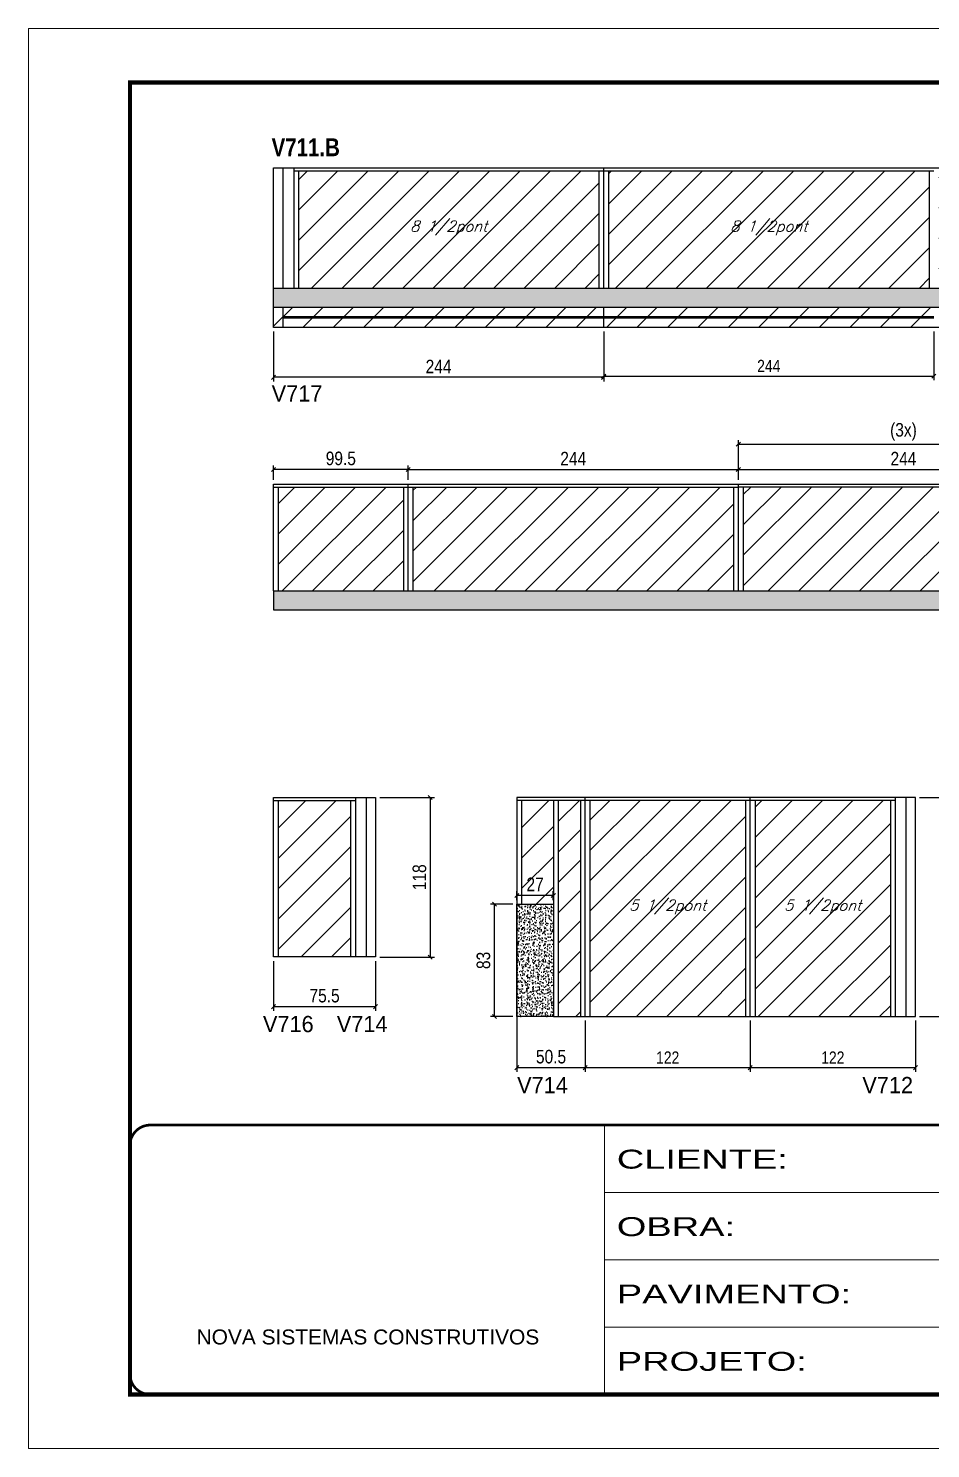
# Model space of a CAD drawing. Extents: x 13154 to 22413, y 1253 to 30260.
# Drawn here: x 13154 to 13821, y 24225 to 25275 of the extents above; entities that cross this region are included whole.
import ezdxf

# ---------------------------------------------------------------- set-up
doc = ezdxf.new("R2010")
doc.units = 0
doc.linetypes.add('CONTINUO', pattern=[0])
doc.linetypes.add('DASHED', pattern=[0.75, 0.5, -0.25])
for name, color, linetype in [('5', 5, 'Continuous'), ('COTA', 241, 'Continuous'), ('NOMENCLATURA', 7, 'Continuous'), ('Painéis', 200, 'Continuous'), ('SARR_2.2x7', 40, 'Continuous'), ('SARR_3.5x7', 81, 'Continuous'), ('texto', 7, 'Continuous')]:
    doc.layers.add(name, color=color, linetype=linetype)
for name, color, linetype, lineweight in [('Folhas', 255, 'Continuous', 9), ('Hachura', 251, 'Continuous', 9), ('SARRAFO DE PRESSAO', 251, 'DASHED', 9)]:
    doc.layers.add(name, color=color, linetype=linetype, lineweight=lineweight)
doc.styles.add('ARIAL', font='arial.ttf')
doc.styles.add('COTA TECNICA', font='techl___.ttf', dxfattribs={"height": 10})
doc.styles.add('COTA TECNICA-50', font='techl___.ttf', dxfattribs={"height": 9})
doc.styles.add('Romans', font='romans.shx')
doc.styles.add('ROMAS860', font='ROMAS860.SHX')
doc.styles.add('TECNICA', font='techb___.ttf', dxfattribs={"height": 10})
doc.styles.add('Tecnologia', font='')
doc.styles.get('Tecnologia').set_extended_font_data('Forgotten Futurist')
doc.dimstyles.new('COTA PAINEL-50', dxfattribs={"dimtxt": 9, "dimasz": 3, "dimexe": 3, "dimexo": 3, "dimgap": 3, "dimtad": 1, "dimdec": 1, "dimzin": 12, "dimdsep": 46, "dimtxsty": 'COTA TECNICA-50', "dimblk1": 'OBLIQUE', "dimblk2": 'OBLIQUE', "dimsah": 1, "dimcen": 0.9, "dimclrd": 4, "dimclre": 4, "dimclrt": 240, "dimadec": 1, "dimazin": 3, "dimtfac": 1, "dimtdec": 1, "dimtmove": 0, "dimatfit": 3, "dimfxl": 1, "dimtolj": 1, "dimtzin": 12, "dimarcsym": 0})
doc.dimstyles.new('PAINEL', dxfattribs={"dimtxt": 10, "dimasz": 3, "dimexe": 3, "dimexo": 3, "dimgap": 3, "dimtad": 1, "dimdec": 1, "dimzin": 12, "dimdsep": 46, "dimtxsty": 'COTA TECNICA', "dimblk1": 'OBLIQUE', "dimblk2": 'OBLIQUE', "dimsah": 1, "dimcen": 0.9, "dimclrd": 4, "dimclre": 4, "dimclrt": 240, "dimadec": 1, "dimazin": 3, "dimtfac": 1, "dimtdec": 1, "dimtmove": 0, "dimatfit": 3, "dimfxl": 1, "dimtolj": 1, "dimtzin": 12, "dimarcsym": 0})

# ---------------------------------------------------------------- blocks, each defined once
blk = doc.blocks.new('9999999999')
at = {"color": 30, "linetype": 'CONTINUO'}
for p, q in [((98564.6, 34230.2), (98564.6, 34429.4)), ((98564.6, 34379.6), (99584, 34379.6)), ((98564.6, 34329.8), (99488, 34329.8)), ((98564.6, 34280), (99488, 34280))]:
    blk.add_line(p, q, dxfattribs=at)
at = {"color": 30, "linetype": 'CONTINUO', "const_width": 2}
blk.add_lwpolyline([(99584, 34230.2), (99584, 34414.4, 0.414214), (99569, 34429.4), (98229, 34429.4, 0.414214), (98214, 34414.4), (98214, 34245.2, 0.414214), (98229, 34230.2), (99584, 34230.2)], format="xyb", dxfattribs=at)
at = {"layer": 'Folhas'}
blk.add_lwpolyline([(98139, 34190.2), (99624, 34190.2), (99624, 35240.2), (98139, 35240.2)], close=True, dxfattribs=at)
at = {"layer": 'Folhas', "color": 30, "const_width": 3}
blk.add_lwpolyline([(98214, 34230.2), (99584, 34230.2), (99584, 35200.2), (98214, 35200.2)], close=True, dxfattribs=at)
at = {"color": 7, "linetype": 'Continuous', "ltscale": 5, "style": 'ARIAL'}
blk.add_text('NOVA SISTEMAS CONSTRUTIVOS', height=11.059, dxfattribs=at).set_placement((98263.2, 34267.2))
at = {"layer": 'Folhas', "color": 7, "style": 'Tecnologia', "width": 1.5}
for s, p in [('CLIENTE:', (98573.7, 34397.2)), ('OBRA:', (98573.7, 34347.3)), ('PAVIMENTO:', (98573.7, 34297.5)), ('PROJETO:', (98573.7, 34247.7))]:
    blk.add_text(s, height=14, dxfattribs=at).set_placement(p)
blk = doc.blocks.new('_Oblique')
at = {"color": 0, "linetype": 'ByBlock', "lineweight": -2}
blk.add_line((-0.5, -0.5), (0.5, 0.5), dxfattribs=at)
blk = doc.blocks.new('*D320')
at = {"layer": 'COTA', "color": 4, "linetype": 'ByBlock', "lineweight": -2, "transparency": 16777216}
for p, q in [((13579.4, 25050.9), (13579.4, 25014.8)), ((13823.4, 25050.9), (13823.4, 25014.8)), ((13579.4, 25017.8), (13823.4, 25017.8))]:
    blk.add_line(p, q, dxfattribs=at)
at = {"layer": 'Defpoints', "color": 0, "linetype": 'ByBlock', "transparency": 16777216}
for p in [(13579.4, 25053.9), (13823.4, 25053.9), (13823.4, 25017.8)]:
    blk.add_point(p, dxfattribs=at)
at = {"layer": 'COTA', "color": 4, "linetype": 'ByBlock', "lineweight": -2, "transparency": 16777216, "xscale": 3, "yscale": 3, "zscale": 3, "rotation": 180}
blk.add_blockref('_Oblique', (13579.4, 25017.8), dxfattribs=at)
at = {"layer": 'COTA', "color": 4, "linetype": 'ByBlock', "lineweight": -2, "transparency": 16777216, "xscale": 3, "yscale": 3, "zscale": 3}
blk.add_blockref('_Oblique', (13823.4, 25017.8), dxfattribs=at)
at = {"layer": 'COTA', "color": 240, "linetype": 'ByBlock', "transparency": 16777216, "insert": (13701.4, 25025.3), "char_height": 9, "attachment_point": 5, "style": 'COTA TECNICA-50'}
blk.add_mtext('\\A1;244', dxfattribs=at)
blk = doc.blocks.new('*D321')
at = {"layer": 'COTA', "color": 4, "linetype": 'ByBlock', "lineweight": -2, "transparency": 16777216}
for p, q in [((13335.4, 25050.9), (13335.4, 25013.9)), ((13579.4, 25050.9), (13579.4, 25013.9)), ((13579.4, 25016.9), (13335.4, 25016.9))]:
    blk.add_line(p, q, dxfattribs=at)
at = {"layer": 'Defpoints', "color": 0, "linetype": 'ByBlock', "transparency": 16777216}
for p in [(13335.4, 25053.9), (13579.4, 25053.9), (13335.4, 25016.9)]:
    blk.add_point(p, dxfattribs=at)
at = {"layer": 'COTA', "color": 4, "linetype": 'ByBlock', "lineweight": -2, "transparency": 16777216, "xscale": 3, "yscale": 3, "zscale": 3, "rotation": 180}
blk.add_blockref('_Oblique', (13335.4, 25016.9), dxfattribs=at)
at = {"layer": 'COTA', "color": 4, "linetype": 'ByBlock', "lineweight": -2, "transparency": 16777216, "xscale": 3, "yscale": 3, "zscale": 3}
blk.add_blockref('_Oblique', (13579.4, 25016.9), dxfattribs=at)
at = {"layer": 'COTA', "color": 240, "linetype": 'ByBlock', "transparency": 16777216, "insert": (13457.4, 25024.9), "char_height": 10, "attachment_point": 5, "style": 'COTA TECNICA'}
blk.add_mtext('\\A1;244', dxfattribs=at)
blk = doc.blocks.new('*D331')
at = {"layer": 'COTA', "color": 4, "lineweight": -2, "transparency": 16777216}
for p, q in [((13335.4, 24585.3), (13335.4, 24548.6)), ((13410.9, 24585.3), (13410.9, 24548.6)), ((13410.9, 24551.6), (13335.4, 24551.6))]:
    blk.add_line(p, q, dxfattribs=at)
at = {"layer": 'Defpoints', "color": 0, "transparency": 16777216}
for p in [(13335.4, 24588.3), (13410.9, 24588.3), (13335.4, 24551.6)]:
    blk.add_point(p, dxfattribs=at)
at = {"layer": 'COTA', "color": 4, "lineweight": -2, "transparency": 16777216, "xscale": 3, "yscale": 3, "zscale": 3, "rotation": 180}
blk.add_blockref('_Oblique', (13335.4, 24551.6), dxfattribs=at)
at = {"layer": 'COTA', "color": 4, "lineweight": -2, "transparency": 16777216, "xscale": 3, "yscale": 3, "zscale": 3}
blk.add_blockref('_Oblique', (13410.9, 24551.6), dxfattribs=at)
at = {"layer": 'COTA', "color": 240, "transparency": 16777216, "insert": (13373.2, 24559.7), "char_height": 10, "attachment_point": 5, "style": 'COTA TECNICA'}
blk.add_mtext('\\A1;75.5', dxfattribs=at)
blk = doc.blocks.new('*D330')
at = {"layer": 'COTA', "color": 4, "lineweight": -2, "transparency": 16777216}
for p, q in [((13413.9, 24706.3), (13454.3, 24706.3)), ((13451.3, 24706.3), (13451.3, 24588.3)), ((13413.9, 24588.3), (13454.3, 24588.3))]:
    blk.add_line(p, q, dxfattribs=at)
at = {"layer": 'Defpoints', "color": 0, "transparency": 16777216}
for p in [(13410.9, 24706.3), (13410.9, 24588.3), (13451.3, 24588.3)]:
    blk.add_point(p, dxfattribs=at)
at = {"layer": 'COTA', "color": 4, "lineweight": -2, "transparency": 16777216, "xscale": 3, "yscale": 3, "zscale": 3}
for p, rotation in [((13451.3, 24706.3), 90), ((13451.3, 24588.3), 270)]:
    blk.add_blockref('_Oblique', p, dxfattribs=dict(at, rotation=rotation))
at = {"layer": 'COTA', "color": 240, "transparency": 16777216, "insert": (13443.3, 24647.3), "char_height": 10, "attachment_point": 5, "rotation": 90, "style": 'COTA TECNICA'}
blk.add_mtext('\\A1;118', dxfattribs=at)
blk = doc.blocks.new('*D332')
at = {"layer": 'COTA', "color": 4, "linetype": 'ByBlock', "lineweight": -2, "transparency": 16777216}
for p, q in [((13687.7, 24541.3), (13687.7, 24503.5)), ((13809.7, 24541.3), (13809.7, 24503.5)), ((13809.7, 24506.5), (13687.7, 24506.5))]:
    blk.add_line(p, q, dxfattribs=at)
at = {"layer": 'Defpoints', "color": 0, "linetype": 'ByBlock', "transparency": 16777216}
for p in [(13687.7, 24544.3), (13809.7, 24544.3), (13687.7, 24506.5)]:
    blk.add_point(p, dxfattribs=at)
at = {"layer": 'COTA', "color": 4, "linetype": 'ByBlock', "lineweight": -2, "transparency": 16777216, "xscale": 3, "yscale": 3, "zscale": 3, "rotation": 180}
blk.add_blockref('_Oblique', (13687.7, 24506.5), dxfattribs=at)
at = {"layer": 'COTA', "color": 4, "linetype": 'ByBlock', "lineweight": -2, "transparency": 16777216, "xscale": 3, "yscale": 3, "zscale": 3}
blk.add_blockref('_Oblique', (13809.7, 24506.5), dxfattribs=at)
at = {"layer": 'COTA', "color": 240, "linetype": 'ByBlock', "transparency": 16777216, "insert": (13748.7, 24514), "char_height": 9, "attachment_point": 5, "style": 'COTA TECNICA-50'}
blk.add_mtext('\\A1;122', dxfattribs=at)
blk = doc.blocks.new('*D333')
at = {"layer": 'COTA', "color": 4, "linetype": 'ByBlock', "lineweight": -2, "transparency": 16777216}
for p, q in [((13565.7, 24541.3), (13565.7, 24503.5)), ((13687.7, 24541.3), (13687.7, 24503.5)), ((13687.7, 24506.5), (13565.7, 24506.5))]:
    blk.add_line(p, q, dxfattribs=at)
at = {"layer": 'Defpoints', "color": 0, "linetype": 'ByBlock', "transparency": 16777216}
for p in [(13565.7, 24544.3), (13687.7, 24544.3), (13565.7, 24506.5)]:
    blk.add_point(p, dxfattribs=at)
at = {"layer": 'COTA', "color": 4, "linetype": 'ByBlock', "lineweight": -2, "transparency": 16777216, "xscale": 3, "yscale": 3, "zscale": 3, "rotation": 180}
blk.add_blockref('_Oblique', (13565.7, 24506.5), dxfattribs=at)
at = {"layer": 'COTA', "color": 4, "linetype": 'ByBlock', "lineweight": -2, "transparency": 16777216, "xscale": 3, "yscale": 3, "zscale": 3}
blk.add_blockref('_Oblique', (13687.7, 24506.5), dxfattribs=at)
at = {"layer": 'COTA', "color": 240, "linetype": 'ByBlock', "transparency": 16777216, "insert": (13626.7, 24514), "char_height": 9, "attachment_point": 5, "style": 'COTA TECNICA-50'}
blk.add_mtext('\\A1;122', dxfattribs=at)
blk = doc.blocks.new('*D334')
at = {"layer": 'COTA', "color": 4, "lineweight": -2, "transparency": 16777216}
for p, q in [((13515.2, 24624.3), (13515.2, 24503.5)), ((13565.7, 24541.3), (13565.7, 24503.5)), ((13565.7, 24506.5), (13515.2, 24506.5))]:
    blk.add_line(p, q, dxfattribs=at)
at = {"layer": 'Defpoints', "color": 0, "transparency": 16777216}
for p in [(13515.2, 24627.3), (13565.7, 24544.3), (13515.2, 24506.5)]:
    blk.add_point(p, dxfattribs=at)
at = {"layer": 'COTA', "color": 4, "lineweight": -2, "transparency": 16777216, "xscale": 3, "yscale": 3, "zscale": 3, "rotation": 180}
blk.add_blockref('_Oblique', (13515.2, 24506.5), dxfattribs=at)
at = {"layer": 'COTA', "color": 4, "lineweight": -2, "transparency": 16777216, "xscale": 3, "yscale": 3, "zscale": 3}
blk.add_blockref('_Oblique', (13565.7, 24506.5), dxfattribs=at)
at = {"layer": 'COTA', "color": 240, "transparency": 16777216, "insert": (13540.5, 24514.6), "char_height": 10, "attachment_point": 5, "style": 'COTA TECNICA'}
blk.add_mtext('\\A1;50.5', dxfattribs=at)
blk = doc.blocks.new('*D335')
at = {"layer": 'COTA', "color": 4, "lineweight": -2, "transparency": 16777216}
for p, q in [((13512.2, 24627.3), (13495.8, 24627.3)), ((13498.8, 24544.3), (13498.8, 24627.3)), ((13512.2, 24544.3), (13495.8, 24544.3))]:
    blk.add_line(p, q, dxfattribs=at)
at = {"layer": 'Defpoints', "color": 0, "transparency": 16777216}
for p in [(13498.8, 24627.3), (13515.2, 24627.3), (13515.2, 24544.3)]:
    blk.add_point(p, dxfattribs=at)
at = {"layer": 'COTA', "color": 4, "lineweight": -2, "transparency": 16777216, "xscale": 3, "yscale": 3, "zscale": 3}
for p, rotation in [((13498.8, 24627.3), 90), ((13498.8, 24544.3), 270)]:
    blk.add_blockref('_Oblique', p, dxfattribs=dict(at, rotation=rotation))
at = {"layer": 'COTA', "color": 240, "transparency": 16777216, "insert": (13490.6, 24585.8), "char_height": 10, "attachment_point": 5, "rotation": 90, "style": 'COTA TECNICA'}
blk.add_mtext('\\A1;83', dxfattribs=at)
blk = doc.blocks.new('*D336')
at = {"layer": 'COTA', "color": 4, "lineweight": -2, "transparency": 16777216}
for p, q in [((13812.7, 24706.3), (13858, 24706.3)), ((13855, 24706.3), (13855, 24544.3)), ((13812.7, 24544.3), (13858, 24544.3))]:
    blk.add_line(p, q, dxfattribs=at)
at = {"layer": 'Defpoints', "color": 0, "transparency": 16777216}
for p in [(13809.7, 24706.3), (13809.7, 24544.3), (13855, 24544.3)]:
    blk.add_point(p, dxfattribs=at)
at = {"layer": 'COTA', "color": 4, "lineweight": -2, "transparency": 16777216, "xscale": 3, "yscale": 3, "zscale": 3}
for p, rotation in [((13855, 24706.3), 90), ((13855, 24544.3), 270)]:
    blk.add_blockref('_Oblique', p, dxfattribs=dict(at, rotation=rotation))
at = {"layer": 'COTA', "color": 240, "transparency": 16777216, "insert": (13846.9, 24625.3), "char_height": 10, "attachment_point": 5, "rotation": 90, "style": 'COTA TECNICA'}
blk.add_mtext('\\A1;162', dxfattribs=at)
blk = doc.blocks.new('*D337')
at = {"layer": 'COTA', "color": 4, "lineweight": -2, "transparency": 16777216}
for p, q in [((13515.2, 24630.3), (13515.2, 24636.9)), ((13542.2, 24633.9), (13515.2, 24633.9)), ((13542.2, 24630.3), (13542.2, 24636.9))]:
    blk.add_line(p, q, dxfattribs=at)
at = {"layer": 'Defpoints', "color": 0, "transparency": 16777216}
for p in [(13515.2, 24633.9), (13515.2, 24627.3), (13542.2, 24627.3)]:
    blk.add_point(p, dxfattribs=at)
at = {"layer": 'COTA', "color": 4, "lineweight": -2, "transparency": 16777216, "xscale": 3, "yscale": 3, "zscale": 3, "rotation": 180}
blk.add_blockref('_Oblique', (13515.2, 24633.9), dxfattribs=at)
at = {"layer": 'COTA', "color": 4, "lineweight": -2, "transparency": 16777216, "xscale": 3, "yscale": 3, "zscale": 3}
blk.add_blockref('_Oblique', (13542.2, 24633.9), dxfattribs=at)
at = {"layer": 'COTA', "color": 240, "transparency": 16777216, "insert": (13528.7, 24642), "char_height": 10, "attachment_point": 5, "style": 'COTA TECNICA'}
blk.add_mtext('\\A1;27', dxfattribs=at)
blk = doc.blocks.new('*D737')
at = {"layer": 'COTA', "color": 4, "lineweight": -2, "transparency": 16777216}
for p, q in [((13434.9, 24941), (13434.9, 24951.8)), ((13434.9, 24948.8), (13678.9, 24948.8)), ((13678.9, 24941), (13678.9, 24951.8))]:
    blk.add_line(p, q, dxfattribs=at)
at = {"layer": 'Defpoints', "color": 0, "transparency": 16777216}
for p in [(13678.9, 24948.8), (13434.9, 24938), (13678.9, 24938)]:
    blk.add_point(p, dxfattribs=at)
at = {"layer": 'COTA', "color": 4, "lineweight": -2, "transparency": 16777216, "xscale": 3, "yscale": 3, "zscale": 3, "rotation": 180}
blk.add_blockref('_Oblique', (13434.9, 24948.8), dxfattribs=at)
at = {"layer": 'COTA', "color": 4, "lineweight": -2, "transparency": 16777216, "xscale": 3, "yscale": 3, "zscale": 3}
blk.add_blockref('_Oblique', (13678.9, 24948.8), dxfattribs=at)
at = {"layer": 'COTA', "color": 240, "transparency": 16777216, "insert": (13556.9, 24956.8), "char_height": 10, "attachment_point": 5, "style": 'COTA TECNICA'}
blk.add_mtext('\\A1;244', dxfattribs=at)
blk = doc.blocks.new('*D738')
at = {"layer": 'COTA', "color": 4, "lineweight": -2, "transparency": 16777216}
for p, q in [((13678.9, 24941), (13678.9, 24951.8)), ((13678.9, 24948.8), (13922.9, 24948.8)), ((13922.9, 24941), (13922.9, 24951.8))]:
    blk.add_line(p, q, dxfattribs=at)
at = {"layer": 'Defpoints', "color": 0, "transparency": 16777216}
for p in [(13922.9, 24948.8), (13678.9, 24938), (13922.9, 24938)]:
    blk.add_point(p, dxfattribs=at)
at = {"layer": 'COTA', "color": 4, "lineweight": -2, "transparency": 16777216, "xscale": 3, "yscale": 3, "zscale": 3, "rotation": 180}
blk.add_blockref('_Oblique', (13678.9, 24948.8), dxfattribs=at)
at = {"layer": 'COTA', "color": 4, "lineweight": -2, "transparency": 16777216, "xscale": 3, "yscale": 3, "zscale": 3}
blk.add_blockref('_Oblique', (13922.9, 24948.8), dxfattribs=at)
at = {"layer": 'COTA', "color": 240, "transparency": 16777216, "insert": (13800.9, 24956.8), "char_height": 10, "attachment_point": 5, "style": 'COTA TECNICA'}
blk.add_mtext('\\A1;244', dxfattribs=at)
blk = doc.blocks.new('*D741')
at = {"layer": 'COTA', "color": 4, "lineweight": -2, "transparency": 16777216}
for p, q in [((13678.9, 24941), (13678.9, 24970.4)), ((13922.9, 24941), (13922.9, 24970.4)), ((13678.9, 24967.4), (13922.9, 24967.4))]:
    blk.add_line(p, q, dxfattribs=at)
at = {"layer": 'Defpoints', "color": 0, "transparency": 16777216}
for p in [(13922.9, 24967.4), (13678.9, 24938), (13922.9, 24938)]:
    blk.add_point(p, dxfattribs=at)
at = {"layer": 'COTA', "color": 4, "lineweight": -2, "transparency": 16777216, "xscale": 3, "yscale": 3, "zscale": 3, "rotation": 180}
blk.add_blockref('_Oblique', (13678.9, 24967.4), dxfattribs=at)
at = {"layer": 'COTA', "color": 4, "lineweight": -2, "transparency": 16777216, "xscale": 3, "yscale": 3, "zscale": 3}
blk.add_blockref('_Oblique', (13922.9, 24967.4), dxfattribs=at)
at = {"layer": 'COTA', "color": 240, "transparency": 16777216, "insert": (13800.9, 24976.6), "char_height": 10, "attachment_point": 5, "style": 'COTA TECNICA'}
blk.add_mtext('\\A1;(3x)', dxfattribs=at)
blk = doc.blocks.new('*D923')
at = {"layer": 'COTA', "color": 4, "lineweight": -2, "transparency": 16777216}
for p, q in [((13335.4, 24941), (13335.4, 24951.8)), ((13434.9, 24948.8), (13335.4, 24948.8)), ((13434.9, 24941), (13434.9, 24951.8))]:
    blk.add_line(p, q, dxfattribs=at)
at = {"layer": 'Defpoints', "color": 0, "transparency": 16777216}
for p in [(13335.4, 24948.8), (13335.4, 24938), (13434.9, 24938)]:
    blk.add_point(p, dxfattribs=at)
at = {"layer": 'COTA', "color": 4, "lineweight": -2, "transparency": 16777216, "xscale": 3, "yscale": 3, "zscale": 3, "rotation": 180}
blk.add_blockref('_Oblique', (13335.4, 24948.8), dxfattribs=at)
at = {"layer": 'COTA', "color": 4, "lineweight": -2, "transparency": 16777216, "xscale": 3, "yscale": 3, "zscale": 3}
blk.add_blockref('_Oblique', (13434.9, 24948.8), dxfattribs=at)
at = {"layer": 'COTA', "color": 240, "transparency": 16777216, "insert": (13385.2, 24956.9), "char_height": 10, "attachment_point": 5, "style": 'COTA TECNICA'}
blk.add_mtext('\\A1;99.5', dxfattribs=at)

msp = doc.modelspace()

# ---------------------------------------------------------------- hatches: boundary and pattern name
at = {"layer": 'COTA'}
h = msp.add_hatch(dxfattribs=at)
h.set_pattern_fill('AR-CONC', color=256, scale=0.03)
h.paths.add_polyline_path([(14446.93, 25068.85), (14446.93, 25082.85), (14419.93, 25082.85), (13335.43, 25082.85), (13335.43, 25068.85)])
h = msp.add_hatch(dxfattribs=at)
h.set_pattern_fill('AR-CONC', color=256, scale=0.03)
h.set_pattern_definition([(50, (99.5, 0), (5.4655401, -0.4781726), [0.5715, -6.2865]), (355, (99.5, 0), (-1.0573026, 5.7317054), [0.4572, -5.0292175]), (100.451445, (99.9555, -0.04), (4.4082374, 5.2535326), [0.4857003, -5.3427073]), (46.1842, (99.5, 1.524), (8.1323712, -1.2612698), [0.85725, -9.42975]), (96.635558, (100.178, 1.419), (7.122124, 7.4227837), [0.7285507, -8.0140682]), (351.18415, (99.5, 1.524), (7.122124, 7.4227837), [0.685799, -7.543792]), (21, (100.262, 1.143), (4.54843174, -3.06795595), [0.5715, -6.2865]), (326, (100.262, 1.143), (1.8540609, 5.525639), [0.4572, -5.0292]), (71.451445, (100.641, 0.8873), (6.4024926, 2.4576831), [0.4857003, -5.3426981]), (37.5, (99.5, 0), (0.0926581, 2.53665117), [0, -4.96824, 0, -5.1054, 0, -5.04825]), (7.5, (99.5, 0), (2.00458988, 3.00541724), [0, -2.91084, 0, -4.85394, 0, -1.92405]), (327.5, (97.8007, 0), (4.06771786, -0.17186232), [0, -1.905, 0, -5.9436, 0, -7.8867]), (317.5, (97.0387, 0), (4.44387544, 0.76279473), [0, -2.4765, 0, -3.94716, 0, -5.6007])])
h.paths.add_polyline_path([(13869.43, 24844.99), (14350.43, 24844.99), (14350.43, 24858.99), (13922.93, 24858.99), (13335.43, 24858.99), (13335.43, 24844.99)])
h = msp.add_hatch(dxfattribs=at)
h.set_pattern_fill('AR-CONC', color=256, scale=0.03)
h.set_pattern_definition([(50, (-1514.9114, 0.8378), (5.4655401, -0.4781726), [0.5715, -6.2865]), (355, (-1514.9114, 0.838), (-1.0573026, 5.7317054), [0.4572, -5.0292175]), (100.451445, (-1514.456, 0.798), (4.4082374, 5.2535326), [0.4857003, -5.3427073]), (46.1842, (-1514.9114, 2.362), (8.1323712, -1.2612698), [0.85725, -9.42975]), (96.635558, (-1514.234, 2.257), (7.122124, 7.4227837), [0.7285507, -8.0140682]), (351.18415, (-1514.911, 2.362), (7.122124, 7.4227837), [0.685799, -7.543792]), (21, (-1514.1494, 1.9808), (4.54843174, -3.06795595), [0.5715, -6.2865]), (326, (-1514.1494, 1.981), (1.8540609, 5.525639), [0.4572, -5.0292]), (71.451445, (-1513.7703, 1.725), (6.4024926, 2.4576831), [0.4857003, -5.3426981]), (37.5, (-1514.9114, 0.8378), (0.0926581, 2.53665117), [0, -4.96824, 0, -5.1054, 0, -5.04825]), (7.5, (-1514.9114, 0.8378), (2.00458988, 3.00541724), [0, -2.91084, 0, -4.85394, 0, -1.92405]), (327.5, (-1516.6106, 0.8378), (4.06771786, -0.17186232), [0, -1.905, 0, -5.9436, 0, -7.8867]), (317.5, (-1517.3726, 0.8378), (4.44387544, 0.76279473), [0, -2.4765, 0, -3.94716, 0, -5.6007])])
h.paths.add_polyline_path([(13515.23, 24544.33), (13542.23, 24544.33), (13542.23, 24627.33), (13515.23, 24627.33)])
at = {"layer": 'Hachura', "linetype": 'ByBlock'}
h = msp.add_hatch(dxfattribs=at)
h.set_pattern_fill('ANSI31', color=256, scale=5)
h.paths.add_polyline_path([(13575.93, 25082.85), (13575.93, 25169.65), (13353.93, 25169.65), (13353.93, 25082.85)])
h.paths.add_polyline_path([(13826.93, 25169.65), (13826.93, 25082.85), (14045.43, 25082.85), (14045.43, 25169.65)])
h.paths.add_polyline_path([(13819.93, 25169.65), (13582.93, 25169.65), (13582.93, 25082.85), (13819.93, 25082.85)])
h = msp.add_hatch(dxfattribs=at)
h.set_pattern_fill('ANSI31', color=256, scale=5)
h.paths.add_polyline_path([(13579.43, 25053.85), (13579.43, 25068.85), (13335.43, 25068.85), (13335.43, 25053.85)])
h.paths.add_polyline_path([(13823.43, 25053.85), (13823.43, 25068.85), (13579.43, 25068.85), (13579.43, 25053.85)])
h.paths.add_polyline_path([(14067.43, 25053.85), (14067.43, 25068.85), (13823.43, 25068.85), (13823.43, 25053.85)])
h.paths.add_polyline_path([(14311.43, 25053.85), (14311.43, 25068.85), (14067.43, 25068.85), (14067.43, 25053.85)])
h = msp.add_hatch(dxfattribs=at)
h.set_pattern_fill('ANSI31', color=256, scale=5)
h.paths.add_polyline_path([(13675.43, 24858.99), (13675.43, 24935.79), (13438.43, 24935.79), (13438.43, 24858.99)])
h.paths.add_polyline_path([(13919.43, 24858.99), (13919.43, 24935.79), (13682.43, 24935.79), (13682.43, 24858.99)])
h.paths.add_polyline_path([(13926.43, 24935.79), (13926.43, 24858.99), (14102.93, 24858.99), (14102.93, 24935.79)])
h.paths.add_polyline_path([(14109.93, 24935.79), (14109.93, 24858.99), (14331.93, 24858.99), (14331.93, 24935.79)])
h.paths.add_polyline_path([(13431.43, 24858.99), (13431.43, 24935.79), (13338.93, 24935.79), (13338.93, 24858.99)])
h = msp.add_hatch(dxfattribs=at)
h.set_pattern_fill('ANSI31', color=256, scale=5)
h.set_pattern_definition([(45, (-52.061, 0), (-11.22532, 11.22532), [])])
h.paths.add_polyline_path([(13392.43, 24704.13), (13338.93, 24704.13), (13338.93, 24588.33), (13392.43, 24588.33)])
h.paths.add_polyline_path([(13518.73, 24627.33), (13542.23, 24627.33), (13542.23, 24704.13), (13518.73, 24704.13)])
h.paths.add_polyline_path([(13545.73, 24544.33), (13562.23, 24544.33), (13562.23, 24704.13), (13545.73, 24704.13)])
h.paths.add_polyline_path([(13569.23, 24704.13), (13569.23, 24544.33), (13684.23, 24544.33), (13684.23, 24704.13)])
h.paths.add_polyline_path([(13791.23, 24704.13), (13691.23, 24704.13), (13691.23, 24544.33), (13791.23, 24544.33)])

# ---------------------------------------------------------------- linework, layer by layer
at = {"layer": 'COTA', "linetype": 'ByBlock'}
msp.add_line((13335.43, 25068.85), (13335.43, 25082.85), dxfattribs=at)
at = {"layer": 'COTA'}
for p, q in [((13335.43, 24858.99), (13335.43, 24844.99)), ((13335.43, 24844.99), (13869.43, 24844.99)), ((13515.23, 24544.33), (13515.23, 24627.33)), ((13542.23, 24544.33), (13515.23, 24544.33))]:
    msp.add_line(p, q, dxfattribs=at)
at = {"layer": 'Painéis', "linetype": 'Continuous'}
for p, q in [((13335.43, 25171.85), (14419.93, 25171.85)), ((13335.43, 25082.85), (13335.43, 25171.85)), ((13579.43, 25082.85), (13579.43, 25171.85)), ((13335.43, 25082.85), (14419.93, 25082.85)), ((13335.43, 25053.85), (13335.43, 25068.85)), ((13335.43, 25068.85), (14446.93, 25068.85)), ((13579.43, 25053.85), (13579.43, 25068.85)), ((14446.93, 25053.85), (13335.43, 25053.85)), ((13335.43, 24937.99), (14350.43, 24937.99)), ((13335.43, 24858.99), (13335.43, 24937.99)), ((13434.93, 24858.99), (13434.93, 24937.99)), ((13678.93, 24858.99), (13678.93, 24937.99)), ((13335.43, 24858.99), (13922.93, 24858.99)), ((13515.23, 24706.33), (13515.23, 24627.33)), ((13809.73, 24706.33), (13515.23, 24706.33)), ((13565.73, 24544.33), (13565.73, 24706.33)), ((13687.73, 24544.33), (13687.73, 24706.33)), ((13809.73, 24544.33), (13809.73, 24706.33)), ((13515.23, 24627.33), (13542.23, 24627.33)), ((13542.23, 24627.33), (13542.23, 24544.33)), ((13542.23, 24544.33), (13809.73, 24544.33))]:
    msp.add_line(p, q, dxfattribs=at)
msp.add_lwpolyline([(13335.43, 24706.33), (13410.93, 24706.33), (13410.93, 24588.33), (13335.43, 24588.33)], close=True, dxfattribs=at)
at = {"layer": 'SARR_2.2x7', "linetype": 'Continuous'}
for p, q in [((13342.43, 25171.85), (13342.43, 25082.85)), ((13350.43, 25169.65), (13579.43, 25169.65)), ((13579.43, 25169.65), (13823.43, 25169.65)), ((13342.43, 25068.85), (13342.43, 25053.85)), ((13342.43, 25061.85), (13579.43, 25061.85)), ((13342.43, 25060.85), (13579.43, 25060.85)), ((13579.43, 25061.85), (13823.43, 25061.85)), ((13579.43, 25060.85), (13823.43, 25060.85)), ((13335.43, 24935.79), (13434.93, 24935.79)), ((13434.93, 24935.79), (13678.93, 24935.79)), ((13922.93, 24935.79), (13678.93, 24935.79)), ((13335.43, 24704.13), (13395.93, 24704.13)), ((13403.93, 24706.33), (13403.93, 24588.33)), ((13565.73, 24704.13), (13515.23, 24704.13)), ((13687.73, 24704.13), (13565.73, 24704.13)), ((13794.73, 24704.13), (13687.73, 24704.13)), ((13802.73, 24706.33), (13802.73, 24544.33))]:
    msp.add_line(p, q, dxfattribs=at)
at = {"layer": 'SARR_3.5x7'}
for p, q in [((13350.43, 25171.85), (13350.43, 25082.85)), ((13353.93, 25169.65), (13353.93, 25082.85)), ((13575.93, 25169.65), (13575.93, 25082.85)), ((13582.93, 25169.65), (13582.93, 25082.85)), ((13819.93, 25169.65), (13819.93, 25082.85)), ((13338.93, 24935.79), (13338.93, 24858.99)), ((13431.43, 24935.79), (13431.43, 24858.99)), ((13438.43, 24935.79), (13438.43, 24858.99)), ((13675.43, 24935.79), (13675.43, 24858.99)), ((13682.43, 24935.79), (13682.43, 24858.99)), ((13338.93, 24704.13), (13338.93, 24588.33)), ((13392.43, 24704.13), (13392.43, 24588.33)), ((13395.93, 24706.33), (13395.93, 24588.33)), ((13518.73, 24704.13), (13518.73, 24627.33)), ((13542.23, 24704.13), (13542.23, 24627.33)), ((13545.73, 24704.13), (13545.73, 24544.33)), ((13562.23, 24704.13), (13562.23, 24544.33)), ((13569.23, 24704.13), (13569.23, 24544.33)), ((13684.23, 24704.13), (13684.23, 24544.33)), ((13691.23, 24704.13), (13691.23, 24544.33)), ((13791.23, 24704.13), (13791.23, 24544.33)), ((13794.73, 24706.33), (13794.73, 24544.33))]:
    msp.add_line(p, q, dxfattribs=at)

# ---------------------------------------------------------------- block references
at = {"layer": 'SARRAFO DE PRESSAO', "color": 6, "linetype": 'ByBlock'}
msp.add_blockref('9999999999', (-84984.6, -9965.33), dxfattribs=at)

# ---------------------------------------------------------------- texts
at = {"layer": '5', "linetype": 'Continuous', "style": 'ROMAS860'}
for s, p in [('V717', (13334.1, 24998.97)), ('V716', (13327.65, 24532.76)), ('V714', (13382.24, 24532.76)), ('V714', (13515.45, 24487.65)), ('V712', (13770.51, 24487.65))]:
    msp.add_text(s, height=12, rotation=359.99996, dxfattribs=at).set_placement(p)
at = {"layer": 'NOMENCLATURA', "style": 'TECNICA'}
msp.add_text('V711.B', height=13.2, dxfattribs=at).set_placement((13334.06, 25180.37))
at = {"layer": 'texto', "color": 2, "char_height": 8, "attachment_point": 5, "style": 'Romans'}
for s, insert in [('{\\Q19;\\C256;8 1/2pont}', (13464.93, 25127.35)), ('{\\Q19;\\C256;8 1/2pont}', (13701.43, 25127.35)), ('{\\Q19;\\C256;5 1/2pont}', (13626.73, 24625.33)), ('{\\Q19;\\C256;5 1/2pont}', (13741.23, 24625.33))]:
    msp.add_mtext(s, dxfattribs=dict(at, insert=insert))

# ---------------------------------------------------------------- dimensions: what is measured, and where the dimension line sits
at = {"layer": 'COTA', "linetype": 'ByBlock'}
dim = msp.add_linear_dim(base=(13335.43, 25016.87), p1=(13579.43, 25053.85), p2=(13335.43, 25053.85), angle=180, dimstyle='PAINEL', dxfattribs=at)
dim.commit()
dim.dimension.update_dxf_attribs({"geometry": '*D321', "text_midpoint": (13457.43, 25024.94)})
for base, p1, p2, picture, middle in [((13823.43, 25017.77), (13579.43, 25053.85), (13823.43, 25053.85), '*D320', (13701.43, 25025.33)), ((13565.73, 24506.45), (13687.73, 24544.33), (13565.73, 24544.33), '*D333', (13626.73, 24514))]:
    dim = msp.add_linear_dim(base=base, p1=p1, p2=p2, angle=180, dimstyle='COTA PAINEL-50', override={"dimarcsym": 1}, dxfattribs=at)
    dim.commit()
    dim.dimension.update_dxf_attribs({"geometry": picture, "text_midpoint": middle})
at = {"layer": 'COTA'}
dim = msp.add_linear_dim(base=(13922.93, 24967.35), p1=(13678.93, 24937.99), p2=(13922.93, 24937.99), text='(3x)', dimstyle='PAINEL', dxfattribs=at)
dim.commit()
dim.dimension.update_dxf_attribs({"geometry": '*D741', "text_midpoint": (13800.93, 24976.57)})
for base, p1, p2, picture, middle in [((13335.43, 24948.77), (13434.93, 24937.99), (13335.43, 24937.99), '*D923', (13385.18, 24956.91)), ((13678.93, 24948.77), (13434.93, 24937.99), (13678.93, 24937.99), '*D737', (13556.93, 24956.84)), ((13515.23, 24633.91), (13542.23, 24627.33), (13515.23, 24627.33), '*D337', (13528.73, 24641.98)), ((13335.43, 24551.56), (13410.93, 24588.33), (13335.43, 24588.33), '*D331', (13373.18, 24559.67))]:
    dim = msp.add_linear_dim(base=base, p1=p1, p2=p2, dimstyle='PAINEL', dxfattribs=at)
    dim.commit()
    dim.dimension.update_dxf_attribs({"geometry": picture, "text_midpoint": middle})
dim = msp.add_linear_dim(base=(13922.93, 24948.77), p1=(13678.93, 24937.99), p2=(13922.93, 24937.99), dimstyle='PAINEL', override={"dimtmove": 1}, dxfattribs=at)
dim.commit()
dim.dimension.update_dxf_attribs({"geometry": '*D738', "text_midpoint": (13800.93, 24956.84)})
for base, p1, p2, angle, picture, middle in [((13451.35, 24588.33), (13410.93, 24706.33), (13410.93, 24588.33), 90, '*D330', (13443.25, 24647.33)), ((13854.98, 24544.33), (13809.73, 24706.33), (13809.73, 24544.33), 90, '*D336', (13846.88, 24625.33)), ((13498.84, 24627.33), (13515.23, 24544.33), (13515.23, 24627.33), 90, '*D335', (13490.6, 24585.83)), ((13515.23, 24506.45), (13565.73, 24544.33), (13515.23, 24627.33), 180, '*D334', (13540.48, 24514.56))]:
    dim = msp.add_linear_dim(base=base, p1=p1, p2=p2, angle=angle, dimstyle='PAINEL', dxfattribs=at)
    dim.commit()
    dim.dimension.update_dxf_attribs({"geometry": picture, "text_midpoint": middle})
at = {"layer": 'COTA', "linetype": 'ByBlock'}
dim = msp.add_linear_dim(base=(13687.73, 24506.45), p1=(13809.73, 24544.33), p2=(13687.73, 24544.33), dimstyle='COTA PAINEL-50', override={"dimarcsym": 1}, dxfattribs=at)
dim.commit()
dim.dimension.update_dxf_attribs({"geometry": '*D332', "text_midpoint": (13748.73, 24514)})

doc.saveas('drawing.dxf')
